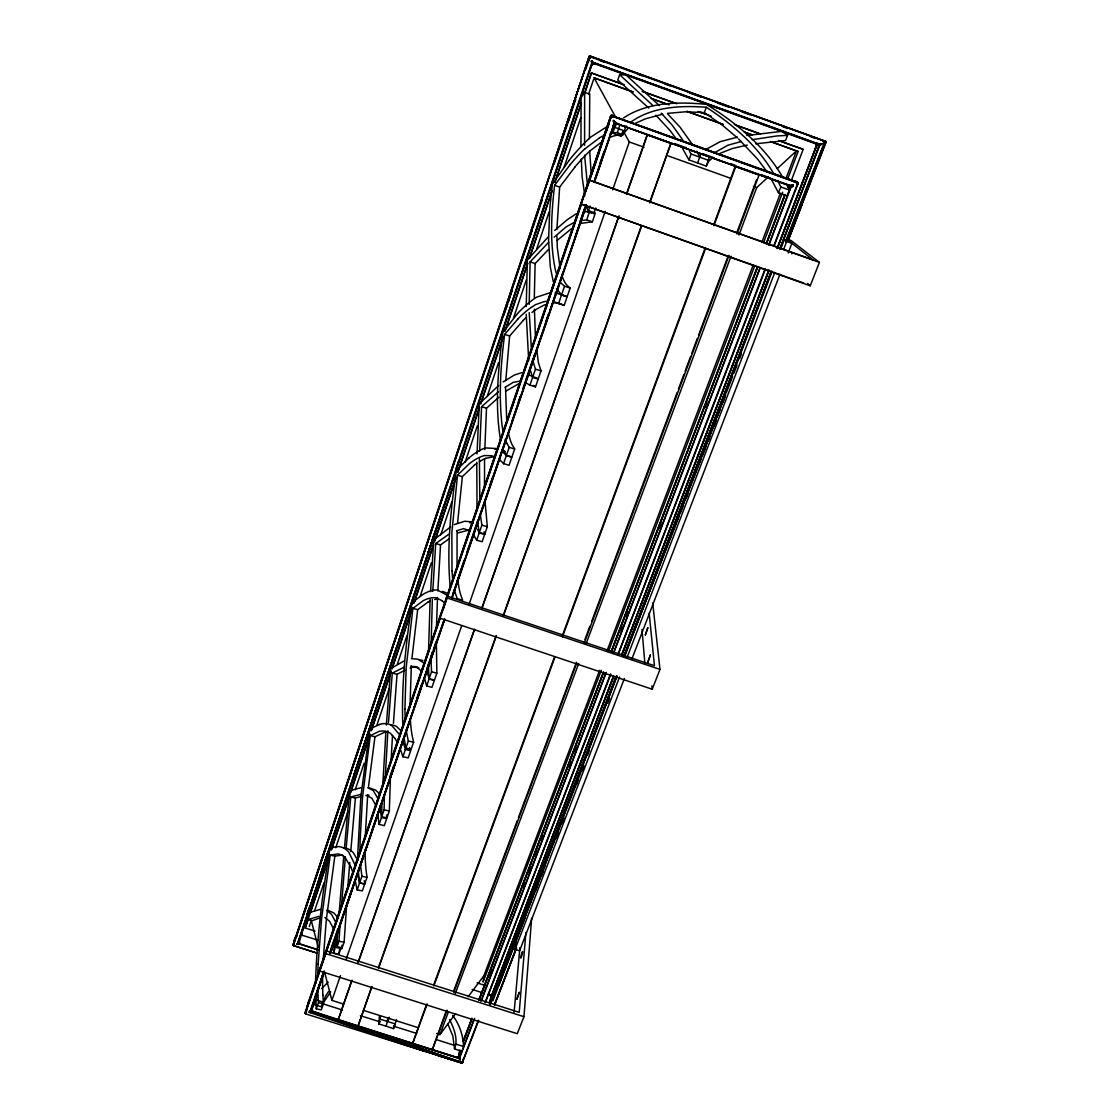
<?xml version="1.0" encoding="UTF-8"?>
<svg xmlns="http://www.w3.org/2000/svg" width="1119" height="1119" viewBox="0 0 1119 1119"><rect width="100%" height="100%" fill="white"/><g stroke="black" fill="none" stroke-linecap="round" stroke-linejoin="round"><path stroke-width="1.5" d="M390.447 776.81L389.328 811.037L386.908 817.849L381.719 816.674L384.125 809.876L384.404 794.504M556.87 235.843L557.304 247.579L560.171 268.644M381.719 816.674L381.929 803.12M616.247 123.845L613.688 120.768L614.177 124.405L614.471 121.789L613.436 120.334L613.869 122.111L616.485 123.594L614.401 121.537L616.723 123.999L613.688 120.768L614.205 125.272L613.688 120.768L614.401 121.537M526.224 314.327L528.7 360.486M589.391 138.63L589.755 94.136L584.636 92.304L581.069 97.773L580.957 146.701M534.309 297.5L535.12 263.58L548.408 249.565M459.699 1056.63L457.685 1056.798L459.755 1058.084L459.699 1056.63L457.685 1056.798L460.147 1060.001L459.587 1056.28L460.175 1059.301M614.303 124.279L613.995 124.852C615.226 122.013 617.268 124.517 613.869 122.111M315.53 983.489C316.719 938.687 322.328 894.109 329.727 849.964L332.958 847.419L338.4 846.579A471.183 77.421 -79.2 0 1 348.582 851.881L354.695 864.162M357.688 855.378L360.808 797.148L369.494 731.057L373.145 727.434L379.439 724.469M477.044 453.908L479.254 403.819L498.668 385.495M436.438 627.689L437.515 597.448M479.631 451.055L481.576 406.673L498.556 391.692M484.807 449.558L486.499 408.197L498.864 397.189M556.884 229.493L559.654 187.083L574.844 167.179M825.934 142.631L825.542 141.12L822.955 140.56M584.594 145.26L584.636 92.304M365.158 838.439L367.675 794.91M305.627 1013.772C304.578 1010.359 306.144 1014.961 305.725 1012.947M436.368 642.628L436.858 673.134L431.962 687.332L426.661 686.003L424.758 679.149M431.123 644.418L432.34 599.448M479.422 458.888L479.785 498.99M484.569 458.748L484.485 487.52M428.535 651.118L430.144 599.28M476.764 462.231L477.058 510.502M505.522 387.468L506.725 420.926M430.563 591.615L433.752 539.848L450.635 526.909M548.632 242.319L530.098 261.902L529.189 304.326M432.773 591.391L435.711 543.526L448.803 534.267M337.896 929.162L336.763 947.597L341.841 948.632L341.994 945.177M341.841 948.632L344.12 942.226L346.666 904.711M437.851 590.944L440.536 544.897L449.418 538.575M591.405 61.013L592.021 64.748L591.489 60.594L592.455 61.923L592.049 64.986L592.846 63.307L594.273 63.853L592.427 62.93L592.343 61.447L297.374 944.016C298.717 946.464 301.724 938.491 296.717 944.254M391.007 762.291L392.503 735.407M424.926 1051.37L308.788 1012.177L311.53 1009.184L311.614 1010.933L325.097 1015.73L459.419 1058.126L457.685 1056.798L459.755 1057.511L474.666 1018.346M336.763 947.597L339.029 941.205L340.064 924.042M458.384 1056.937L459.825 1058.042M505.76 380.628L509.635 335.98L523.021 320.663M323.307 958.801L326.342 919.328L334.847 856.161L342.624 854.972M318.118 964.144L321.615 918.293L330.245 855.126L337.91 853.923A459.14 75.407 -79.3 0 1 345.044 857.56M297.122 935.932C293.584 936.295 293.514 945.373 293.696 945.709C295.08 945.177 291.416 944.296 293.905 945.051C293.765 947.639 292.311 941.652 293.486 945.625M317.292 953.234L294.003 945.835L293.248 944.576L588.79 57.321L590.231 57.824L590.412 56.006L590.231 57.824L588.93 56.523L590.063 56.048L825.598 141.274L787.58 240.697M457.07 530.979L457.042 569.263M293.29 945.149L295.892 936.127M388.489 722.454L392.293 673.078L403.931 667.316M304.969 1012.667C307.557 1014.961 302.927 1011.044 306.116 1014.024L461.657 1062.98L462.888 1062.183L462.469 1062.84L462.93 1059.497M382.74 785.972L385.901 731.462M385.188 779.02L387.873 730.875M305.011 1012.471L306.13 1013.996L305.487 1012.793L440.271 617.912M305.053 1012.737C306.48 1016.206 306.732 1005.505 308.382 1002.218L610.876 115.607L612.275 115.299M393.412 723.42L397.035 674.309L404.952 670.267M379.397 1016.374L378.795 1023.969L386.167 1026.207L387.985 1018.388M344.624 846.314L349.464 791.86L353.632 789.594L361.031 787.748M347.757 888.402L349.771 862.511M457.545 523.188L462.371 476.624L474.148 465.406M591.993 64.72L592.455 61.923M787.986 185.181C787.496 187.097 787.888 187.572 787.58 185.139M386.377 725.07L390.671 668.658L403.651 661.175M308.284 1003.883L308.089 1002.484M320.034 968.145L319.195 970.816L517.286 1033.704L523.958 1016.695L531.651 918.237M346.205 847.601L350.793 796.938L361.101 794.35M378.795 1023.969L380.656 1016.206M411.33 666.043L409.988 707.124M525.902 932.463L519.216 1012.331L325.965 950.786L325.139 953.402L523.958 1016.695M339.099 913.831L343.729 856.245M341.449 906.782L345.379 856.79M514.111 1012.247L519.873 947.667M591.769 62.734L592.566 62.188L594.245 63.573C592.483 61.671 591.937 65.308 592.469 62.482M296.003 936.002L295.92 937.176M350.751 851.545L355.422 798.043L362.472 796.085M411.988 657.86L417.667 609.659L427.99 602.134M592.203 64.594C590.706 59.461 594.385 67.014 591.447 61.433M624.374 678.548L519.594 950.772L515.076 949.332L515.957 940.002L617.059 676.1M787.93 240.809L825.962 141.623L589.713 55.978L590.091 57.698M368.529 786.391L374.963 736.764L383.943 732.581A459.643 83.365 -78.9 0 1 386.852 732.204M569.627 165.36L554.576 185.32C551.457 212.806 549.695 240.921 555.01 268.252A247.998 52.229 -70.9 0 0 556.675 274.435M460.021 1059.287L459.196 1056.937L460.105 1050.321M815.905 143.931C818.003 146.883 813.471 142.882 818.367 143.791M583.628 765.214L490.122 1004.68C489.409 997.225 494.038 994.413 490.206 995.337C493.507 995.448 488.877 995.686 491.535 994.889M305.515 1013.478L308.298 1002.54L307.907 1003.281M611.813 116.726L612.303 115.313M614.261 123.929L614.485 122.251L613.38 121.258M320.16 917.874L312.229 920.629L307.711 919.678L308.564 912.768L320.412 909.383M517.915 319.027L504.641 334.399C500.808 364.095 498.654 394.266 501.941 424.129A232.556 50.271 -72.2 0 0 503.102 431.458M599.616 670.337L483.87 975.782L483.072 982.048L601.295 670.351M494.486 456.734A429.5 88.485 -77 0 0 491.199 455.699L484.345 455.531L480.611 456.86A468.917 97.451 -77.4 0 0 469.169 463.853L457.489 475.197L451.866 532.644L452.006 570.83M580.775 203.91L810.24 285.793L819.402 262.405L791.175 240.585L788.657 239.69M459.867 1050.461L458.958 1057.035L460.217 1059.665M459.601 1050.531L458.678 1057.077L459.783 1058.546L311.879 1011.044M787.622 186.691C787.552 184.943 791.623 188.006 793.273 185.292L788.671 185.754L793.273 185.292C789.888 190.971 787.58 184.985 793.273 185.292L790.028 187.838M797.875 184.383C795.287 181.418 798.337 180.788 797.903 184.397M441.879 600.609L436.13 597.728L432.955 597.7A463.476 89.618 -78.2 0 0 423.094 600.763L412.883 608.372L406.141 668.029L404.924 709.11M815.555 143.861L816.157 145.96L817.234 143.833L777.285 248.292M818.632 146.155L821.668 143.805L817.639 144.281L821.668 143.805L818.507 146.561L821.668 143.805C817.457 145.582 814.408 144.952 818.017 143.987M818.311 144.631L821.668 143.805L818.73 146.127M394.965 738.4L390.237 733.099L387.566 731.84A460.468 82.191 -78.8 0 0 379.145 731.378L370.277 735.617L362.528 797.162L360.094 840.817A206.651 42.368 -76 0 0 360.038 850.79M299.514 943.527C297.122 937.764 297.15 952.912 301.487 933.987M611.841 117.551C614.625 114.767 609.729 115.481 610.876 117.201C614.415 118.516 612.065 113.047 610.428 117.033M773.914 246.348L797.763 184.355L796.784 181.824L797.064 184.117M335.966 946.506L341.029 947.555L338.819 954.171L333.756 953.136L337.225 939.107L337.057 932.379M338.819 954.171L339.826 948.366M333.756 953.136L334.945 939.261M614.317 122.503L615.492 123.873L613.688 120.768L614.387 124.769L615.842 123.789L613.562 121.691L616.849 122.866M614.359 121.272L614.387 124.055L615.632 123.426M613.841 120.544L613.911 121.845M614.149 120.866L615.618 123.258L614.471 123.076M591.867 60.79L592.888 63.839M614.807 123.985L613.352 120.81M491.549 996.064L491.577 994.777M780.489 248.278L819.654 144.337L591.615 61.825L592.622 64.021M592.147 61.069L592.399 63.168M308.229 1002.33L308.061 1003.785M682.52 148.421L688.926 159.877L706.299 166.102L709.026 158.366M706.299 166.102L708.761 161.164L711.488 158.828M298.353 943.946L298.773 941.778M296.479 936.141L460.189 445.082M440.075 616.331L439.557 618.052L652.223 689.22L659.986 669.4L652.685 602.917M298.843 941.485L298.829 943.835L318.789 950.185M697.627 162.898L700.452 155.065M787.762 186.355C787.776 185.32 791.637 188.454 793.273 185.292L789.986 187.446M791.832 186.649L791.343 185.53M311.614 1010.933L324.146 971.152L320.803 980.859M790.084 188.16L790.252 186.999M791.245 187.181L790.574 185.628L613.925 122.754M820.367 145.036L820.101 144.099M797.595 184.299C799.721 181.138 789.608 179.152 797.987 182.803M301.57 934.323L302.508 935.512L301.193 934.841L327.741 853.098L317.278 884.276M433.892 534.798L427.962 553.024L436.144 528.378M503.844 315.25L507.606 303.822M508.138 302.186L511.942 290.632M521.734 260.909L532.057 229.549L507.187 304.158M552.646 167.025L579.516 85.394M309.697 906.404L306.97 914.699L308.592 909.929M506.068 308.844L507.704 303.864M319.447 877.604L327.601 852.748M529.567 237.899L532.294 229.605L529.553 237.857M334.301 833.165L328.287 851.433L343.253 806.673M303.123 928.966L328.245 852.734L301.193 934.841M428.283 552.772L443.977 505.201M455.839 469.239L458.524 461.084M532.84 227.968L542.142 200.007M508.25 302.2L512.068 290.66M324.09 971.348L314.005 1001.043L315.46 1001.841L314.369 1000.316L320.272 982.482L315.95 995.309M587.741 185.936L589.391 180.97M293.248 944.576L589.237 56.649C589.783 58.216 591.573 54.943 588.818 57.209M588.944 56.537L590.231 57.824L589.419 56.09L293.444 945.345M461.294 441.767L504.963 310.788M554.185 163.808L575.739 99.325M585.517 69.826L590.412 55.992M588.888 60.412L590.58 56.761M354.331 773.509L396.965 645.859M399.189 639.229L427.43 554.674M316.411 888.682L454.748 474.904M455.853 471.589L579.796 100.85M581.46 95.884L591.979 64.426M315.11 931.148L305.193 927.987L329.601 855.07M331.266 850.104L349.576 795.413M350.681 792.098L370.095 734.106M371.2 730.791L391.174 671.134M392.279 667.819L412.254 608.163M413.918 603.183L433.333 545.191M434.452 541.876L456.076 477.253M457.741 472.274L479.38 407.652M481.044 402.672L503.228 336.399M504.893 331.42L527.636 263.483M529.301 258.503L552.045 190.566M554.828 182.285L581.446 102.738L554.912 182.285M584.23 94.458L591.433 72.917L624.262 84.764M308.354 918.755L305.193 927.987M310.578 912.125L329.406 855.867M331.63 849.237L369.857 735.043M371.522 730.078L390.909 672.155M392.014 668.854L412.519 607.617M414.184 602.651L433.571 544.729M435.235 539.764L455.741 478.526M457.951 471.91L479.561 407.358M480.666 404.057L502.823 337.854M505.606 329.573L527.762 263.385M529.427 258.419L552.143 190.566M584.272 94.569L591.433 72.917M381.425 817.527L386.614 818.716L384.307 825.612L379.117 824.437L381.425 817.527L379.859 806.533M426.661 686.003L431.528 671.82L430.969 658.476M485.087 502.067L487.324 526.671L482.135 541.736L476.708 540.225L481.883 525.189L480.513 515.705M536.728 349.45L538.337 362.416L541.023 370.851L535.511 386.852L529.958 385.16L535.455 369.172L532.868 360.78M564.214 305.375L558.605 303.571L561.472 294.982L567.095 296.801L564.214 305.375A437.837 96.807 -76 0 0 552.996 302.927M580.817 220.681L586.72 219.856L589.643 211.127L595.322 213.058L592.399 221.772L579.824 223.548M610.065 133.525A451.544 102.221 -74.6 0 1 617.31 132.657L619.842 125.118M314.621 910.698L324.076 882.555M335.742 847.782L347.967 811.359M355.185 789.832L364.081 763.34M376.851 725.266L389.076 688.842M397.413 664.001L406.854 635.858M420.184 596.119L431.305 563.011M440.746 534.868L451.866 501.746M465.196 462.021L477.421 425.584M487.422 395.79L498.528 362.682M513.537 317.978L526.308 279.89M536.868 248.432L549.093 212.009M564.088 167.304L580.761 117.635M588.538 94.458L593.532 79.561M541.372 321.307L543.023 316.369M545.233 309.809L553.527 285.177M573.991 224.332L610.876 115.607L798.085 183.152M626.094 125.65L623.031 134.77L617.282 132.727M568.662 120.544L571.347 112.627M328.538 991.546L325.419 996.428L321.223 1006.82L313.852 1004.4L317.586 995.183M557.136 275.372L559.92 267.161M330.804 951.556L366.109 847.615M372.277 829.473L380.684 804.729M416.548 699.151L421.597 684.296M426.633 669.456L432.801 651.314L431.095 656.266M324.076 972.649L314.005 1001.043M330.804 952.842L432.871 652.461L413.68 708.649M386.167 1026.207L393.496 1028.613L396.546 1019.689M305.165 1012.443L611.17 115.397L794.168 180.942C797.679 182.173 792.07 180.928 795.147 181.138M587.195 186.593L305.417 1013.171M589.447 179.977L610.876 117.201L612.918 115.747L610.526 117.061M443.082 609.659L581.251 204.861M589.713 180.089L611.631 115.565M606.666 130.881L609.435 122.74M433.361 649.649L436.172 641.397M456.832 581.656L464.175 560.199M467.001 551.947L477.729 520.601M489.59 485.94L492.402 477.701M518.377 401.791L520.069 396.839M522.895 388.587L534.756 353.94M545.485 322.58L548.296 314.341M579.922 221.926L584.999 207.085M600.246 162.521L604.204 150.981M330.706 951.528L351.59 890.388M353.282 885.437L408.603 723.517M433.431 650.81L444.187 619.408M452.663 594.609L464.553 559.892M474.736 530.126L505.858 439.207M512.068 421.024L520.559 396.224M526.224 379.691L548.282 315.208M549.975 310.257L562.997 272.225M574.872 237.508L585.055 207.756M594.679 179.655L604.288 151.541M612.778 126.741L614.471 121.789L615.548 122.768M309.264 926.546L311.292 920.629L318.16 947.22M659.357 105.536L626.081 75.029L619.632 74.693L617.8 80.036L648.782 108.095M585.517 192.188L590.496 177.655M330.399 950.423L337.756 928.938M389.804 776.908L393.762 765.34M310.117 1011.394L323.699 971.712M329.923 953.514L444.341 619.548M451.6 598.05L586.286 204.553M594.203 181.404L614.499 122.405M462.525 1062.784L438.312 1055.553L310.481 1011.03L324.048 971.404M330.273 953.234L444.467 619.618M451.824 598.147L586.384 205.085M594.301 181.963L614.079 124.167L615.338 123.09L789.93 185.698L790.769 187.614L769.033 244.725M323.811 972.621L311.348 1010.471M330.609 952.787L444.928 618.891M452.286 597.406L586.412 205.658M594.329 182.509L614.135 124.657M393.496 1028.613L395.119 1023.885L380.418 1019.227M461.839 1051.161L454.524 1048.951C458.384 1039.299 454.02 1028.347 449.544 1019.605M591.056 176.047L599.434 151.932M628.011 128.461L621.059 136.308L612.317 133.077L616.373 124.111M343.533 1004.065L331.895 1000.386L340.47 975.614M346.191 959.109L461.699 625.647M469.141 604.176L605.239 211.281M612.666 189.824L629.256 141.945L623.395 131.273M351.66 980.72L338.218 1019.773L352.037 980.23M357.996 962.592L474.344 629.521M481.827 608.079L618.345 217.31M626.416 194.23L647.146 134.867L670.868 143.484L649.859 202.749M358.36 962.102L474.638 629.298M482.121 607.883L619.129 215.757M626.612 194.342L647.328 135.021M387.775 1021.465L389.258 1017.213M621.059 136.308L623.115 130.419L614.359 127.174M592.259 213.337L588.007 211.897L590.063 206.036M562.144 276.239A247.747 53.013 -70.8 0 0 566.997 285.289L570.186 288.059L567.165 296.591L561.556 294.773L564.563 286.226L561.43 283.499A247.998 52.229 -70.9 0 1 559.626 280.981M508.446 433.067A232.332 51.012 -72.2 0 0 512.166 444.747L514.698 448.999L511.887 456.958L506.389 455.349L509.215 447.362L506.711 443.152M593.671 213.813L595.742 207.966M410.351 719.587A212.4 45.921 -74.9 0 0 412.142 735.575L413.61 742.261L411.121 749.268L405.875 747.996L408.351 740.988L406.924 734.344A212.596 45.236 -74.9 0 1 406.267 729.868M360.64 865.253A206.651 42.368 -76 0 0 360.933 868.554L361.885 876.247L359.563 882.835L364.696 883.954L367.032 877.38L366.011 869.715A206.469 43.012 -76 0 1 365.046 851.923M322.873 995.141L323.489 1003.673L321.293 1009.856L316.271 1008.876L318.453 1002.68L317.88 994.148A202.693 39.473 -77 0 1 317.698 987.979M371.606 986.986L358.052 1026.025L372.067 986.51M378.614 967.222L495.997 635.998M503.004 616.219L641.397 225.688M649.579 202.609L670.868 143.484M378.488 968.397L496.374 635.802M503.368 616.037L641.691 225.814M796.7 183.978L796.924 181.921M426.535 1004.372L412.701 1043.286L427.192 1003.953M433.78 984.706L554.576 656.755M562.423 635.438L704.956 248.46M714.02 223.87L735.155 166.479L759.004 175.137L736.987 234.081M433.836 985.937L555.164 656.629M562.409 636.963L705.474 248.67M713.922 225.73L735.659 166.745M787.454 240.991L822.157 149.261L785.874 241.802M611.464 117.411L612.918 115.747L610.666 117.117M446.327 1010.667L432.41 1049.496L447.096 1010.205M453.657 991.042L517.188 820.926M518.405 817.653L576.425 662.266M584.971 639.369L589.867 626.276M591.699 621.381L677.205 392.377M678.422 389.104L683.919 374.389M685.136 371.116L690.633 356.388M691.85 353.128L697.347 338.4M698.578 335.127L727.28 258.251M737.057 232.081L756.598 179.739M453.81 992.189L576.747 663.077M584.09 643.425L729.042 255.37M436.62 1033.522L439.949 1034.571L448.509 1011.688M455.223 993.7L578.747 663.427M586.076 643.803L731.001 256.307M738.946 235.046L756.682 187.628L768.221 176.97M667.497 113.355L685.052 111.83L704.341 112.557L706.327 107.256C732.497 124.335 757.283 145.54 773.173 172.788M688.926 159.877L691.122 154.058L689.542 151.373M616.891 676.03L498.403 985.741L545.233 865.295M607.044 650.74L753.115 265.259M761.787 242.389L780.363 193.377M785.93 178.676L796.448 150.911L798.127 151.429L787.608 179.166M608.722 650.768L754.807 265.651M763.466 242.809L782.657 192.216M463.252 1040.992L471.938 1018.122M478.764 1000.162L603.477 671.876M610.918 652.265L756.724 268.448M766.039 243.956L784.657 194.958M298.759 942.044L298.297 942.841M463.294 1041.299L471.351 1020.08M478.792 1000.512L603.379 672.575M611.436 651.356L757.101 267.945M766.403 243.48L784.992 194.524M463.42 1041.537L471.491 1020.304M479.547 999.071L603.673 672.435M611.743 651.202L685.597 456.846M686.828 453.573L731.518 335.98M732.763 332.721L756.962 269.022M767.508 241.256L784.895 195.517M489.059 975.684L490.933 970.788M522.587 887.507L524.447 882.597M528.168 872.806L530.042 867.91M535.008 854.846L536.868 849.936M540.589 840.145L542.449 835.25M568.522 766.655L570.382 761.759M574.117 751.954L575.977 747.058M620.052 631.102L621.912 626.206M625.633 616.415L627.493 611.506M659.161 528.224L661.021 523.328M705.096 407.372L706.956 402.476M791.385 180.383L803.176 149.345L778.558 140.462M474.008 1019.465L459.713 1057.035L457.685 1056.798M480.848 1001.491L605.785 673.134M613.24 653.524L759.927 267.987M768.627 245.117L790.378 187.936L790.294 186.313L789.049 185.768M481.492 1000.386L606.316 672.337M613.771 652.755L760.333 267.581M478.303 1020.416L462.105 1062.882L384.572 1035.816L315.712 1013.828L408.603 1046.013L462.315 1062.896L478.722 1020.332M485.156 1002.442L610.414 674.17M617.898 654.573L764.962 269.147M773.691 246.278L797.357 184.215L796.784 181.824L797.413 182.201M485.38 1002.47L610.82 674.184M618.122 654.629L765.368 269.259M491.773 996.022L613.632 675.89L491.451 995.826L490.262 995.267M621.744 654.685L768.921 269.777M777.02 248.586L816.94 144.197L818.017 143.708M621.884 654.699L767.928 272.77M492.178 994.441L613.771 676.463M621.884 655.272L768.431 272.071M777.789 247.607L817.709 143.246M615.912 676.701L492.556 998.148M624.038 655.482L770.921 271.889M779.677 249.033L819.052 146.197L818.8 144.547L591.895 62.202L819.178 144.449L819.416 145.904L780.055 248.67M489.535 1003.771L521.44 923.944L616.387 676.016M623.884 656.447L771.313 271.497M771.732 271.106L634.291 629.969L725.588 394.489L624.374 656.517M624.542 656.559L771.83 272.127M780.572 249.313L784.321 239.55L789.441 241.368M826.032 142.267L787.86 241.103M611.142 117.299L612.918 115.747M515.076 949.332L619.59 676.939M627.102 657.371L774.81 272.435M783.58 249.607L786.713 241.452L784.321 239.55M494.346 1005.016L516.251 947.961M516.446 947.975L494.556 1005.002L516.614 947.891M788.21 240.543L801.973 204.693M631.899 658.979L779.971 274.267M788.126 253.076L791.888 243.299L786.713 241.452M787.678 186.579L788.419 185.236L787.734 186.439M587.433 755.437L589.335 750.555M607.701 703.319L609.603 698.424M507.928 960.508L563.696 817.136M576.369 784.545L578.271 779.663M555.989 837.627L557.877 832.746M561.682 822.983L563.584 818.101M581.936 770.907L583.824 766.025M492.836 1000.904L525.077 917.916M535.819 890.248L537.707 885.367M541.512 875.604L543.4 870.722M556.045 838.173L557.933 833.291M561.738 823.528L563.626 818.646M726.217 392.867L732.581 376.613M733.854 373.354L737.043 365.228M739.589 358.723L741.505 353.856M785.468 241.662L824.339 142.491M689.78 486.947L715.866 420.38M717.139 417.135L720.328 409.022M722.874 402.532L724.776 397.665M701.291 458.692L659.301 565.487M702.564 455.461L705.739 447.348M708.285 440.858L710.187 435.99M714.006 426.269L715.908 421.401M786.489 241.396L814.464 170.046M634.347 630.501L678.981 516.684M680.268 513.425L683.443 505.298M686.003 498.794L687.919 493.927M786.755 241.9L801.414 204.497M490.038 1003.785L521.44 923.944M298.801 942.296L298.004 943.345M588.664 57.279L590.664 56.523M589.209 57.461L589.909 56.691L825.598 141.498M589.489 57.559L590.482 57.055M746.807 135.497L781.873 131.343L787.58 135.385L785.468 140.574L755.829 143.778M591.853 63.419L593.588 63.14M591.923 63.993L593.839 63.461L592.413 62.174L297.696 943.737L298.633 942.1L299.724 943.345M592.035 64.93L592.804 63.671M787.091 195.755L778.46 192.762L780.824 187.027L777.649 180.495M787.678 194.328L789.468 190.034L787.342 185.516M614.009 123.538L614.569 122.6M298.829 942.674L297.122 944.128L299.249 942.883M322.524 1003.981L330.692 991.812M592.147 64.301L592.846 63.559M817.234 143.833L816.66 144.701M313.852 1004.4L315.978 999.91M298.605 942.156L299.221 943.695L319.111 950.017M299.528 943.023L297.836 944.03M791.595 253.803L792.588 253.16M612.317 133.077L613.674 130.993M821.668 143.805C820.605 145.848 814.017 144.589 817.597 144.099M439.949 1034.571L455.629 1013.576M468.176 996.777L483.87 975.782M306.116 1014.024L306.396 1013.213M459.559 1056.56L458.049 1056.951M568.942 160.632L552.38 184.145L549.779 208.624L548.562 240.557L550.352 267.231L553.276 281.764M816.814 144.337L815.849 144.057M462.315 1062.896L438.214 1055.665L461.657 1062.98M517.524 313.642L502.865 332.231C498.347 368.095 494.5 404.882 500.655 440.774M321.74 988.567L328.161 982.16M548.45 236.682L527.371 259.972L526.224 306.564M589.098 56.691L590.077 56.202M491.465 995.043L490.654 995.281M777.201 168.675L796.448 150.911L770.334 141.498L798.127 151.429M584.817 148.897L599.35 138.001M469.015 457.965L460.72 465.938L456.076 472.134C450.719 510.502 446.509 549.527 450.328 588.216M554.66 230.486L567.039 219.87L576.075 213.883M590.175 150.771L602.484 141.372M571.487 228.668L557.15 240.445M554.185 237.172L566.144 226.877L574.103 222.499M713.656 153.191L728.021 145.19L741.491 141.442M705.376 149.75L720.314 141.623L737.505 137.147M631.242 121.761C652.727 106.627 680.939 105.382 706.327 107.256M503.13 381.929L514.334 375.075L521.972 372.585M614.205 122.279L615.03 122.209M614.653 123.775L613.688 120.768M531.147 307.529L535.483 304.676L543.596 301.808A438.256 95.409 -75.9 0 1 547.541 301.193M623.577 117.915C647.733 101.857 678.618 101.661 706.509 104.389C736.526 123.034 764.878 146.421 782.754 177.348M505.075 387.314L513.313 382.306L519.985 381.145M506.124 390.951L518.545 383.915M635.27 123.398L645.341 118.852L662.714 114.18M307.711 919.678L318.859 916.363M720.216 153.275L732.302 148.533L747.31 145.064M454.342 524.615L464.693 521.244L471.071 521.874M544.925 304.662L536.393 309.208A477.016 107.004 -76.4 0 0 531.973 312.467M410.03 668.071L412.505 667.106L418.674 667.679M793.273 185.292L789.79 186.425L787.398 185.278M485.744 458.37L493.045 456.86M457.993 532.938L468.693 530.112M823.024 141.134L825.962 141.623M456.496 530.798L463.574 528.672L469.085 530.378M310.481 1011.03L335.406 1019.283M583.195 212.316L589.643 211.127M752.108 139.707L777.187 135.917L787.58 135.385M823.122 141.679L826.032 141.931M549.471 292.926L536.449 297.248A490.332 108.361 -76.3 0 0 517.538 313.516M312.215 1011.072L317.866 1013.171M365.857 795.455L369.102 795.147M794.812 180.914L793.791 181.698M410.631 666.295L416.646 666.742L421.122 670.98M461.392 1062.071L364.948 1029.396L461.881 1062.728M494.402 448.971L496.878 449.125M490.402 995.267L491.409 995.281M789.203 185.95L790.168 186.677M816.576 144.127L707.138 104.389M411.358 658.671L417.877 659.161L423.108 662.546M491.017 995.323L491.759 995.812M469.812 522.685L473.029 523.174M419.681 659.944L422.87 660.434M489.884 995.253L491.451 995.504M318.453 1002.68L323.489 1003.673M339.029 941.205L344.12 942.226M593.476 63.251L592.818 62.916M361.885 876.247L367.032 877.38M384.125 809.876L389.328 811.037M330.245 855.126L334.847 856.161M798.015 183.936L796.448 183.39M798.113 183.53L796.588 182.998M350.793 796.938L355.422 798.043M408.351 740.988L413.61 742.261M369.452 788L375.466 790L379.579 793.763M491.171 995.392L489.549 1003.995M370.277 735.617L374.963 736.764M496.416 448.523L485.408 447.922A481.17 100.053 -77.4 0 0 469.029 457.881M431.528 671.82L436.858 673.134M434.284 680.38L428.969 679.051L428.395 664.686M434.396 680.044L429.095 678.687L426.982 671.554M392.293 673.078L397.035 674.309M412.883 608.372L417.667 609.659M481.883 525.189L487.324 526.671M484.723 534.015L479.296 532.49L477.561 529.497M616.541 123.817L615.24 123.02M435.711 543.526L440.536 544.897M455.671 1061.148L461.35 1062.798M803.176 149.345L780.125 141.162M328.203 910.46L333.868 912.922L337.798 917.524M787.203 184.873L786.391 184.621L787.412 184.985M457.489 475.197L462.371 476.624M509.215 447.362L514.698 448.999M535.455 369.172L541.023 370.851M442.355 591.308L447.656 593.392M456.146 1044.223L463.476 1046.433C463.238 1035.257 459.391 1024.277 452.622 1015.367M538.099 379.117L532.532 377.425L529.805 368.319M460.147 1062.001L461.643 1062.463M538.253 378.656L527.692 374.487M481.576 406.673L486.499 408.197M363.479 1010.373L418.338 1027.732M322.286 1003.659L342.428 1009.981M360.388 1015.688L380.348 1021.955M393.524 1026.137L416.73 1033.466M436.424 1039.649L454.832 1045.482M504.641 334.399L509.635 335.98M300.815 934.827L317.754 940.114M472.176 989.462L482.149 992.637M488.024 994.371L492.136 995.826M294.031 945.737L317.32 953.15M477.072 982.846L485.338 985.489M797.959 182.803L611.589 115.844M564.563 286.226L570.186 288.059M315.46 999.631L322.845 1002.064M407.092 1043.258L348.764 1023.815L459.811 1058.616M366.682 1032.236L408.589 1046.041M659.986 669.4L446.481 597.742L446.985 596.077L654.461 665.735L649.16 613.184M530.098 261.902L535.12 263.58M586.72 219.856L592.399 221.772M554.576 185.32L559.654 187.083M348.233 1023.983L448.607 1058.756M323.601 1016.192L424.982 1051.314M611.757 115.383L612.89 115.872M691.122 154.058L708.509 160.311M780.824 187.027L789.468 190.034M819.402 262.405L588.944 179.991L812.884 259.762L788.447 240.585M582.412 204.497L803.778 283.079M309.278 1011.968L310.774 1012.499L309.711 1011.702M797.078 182.257L612.149 115.789M674.435 143.554L685.947 147.68M702.396 153.597L713.922 157.737M730.371 163.64L735.309 165.416M761.633 174.872L769.858 177.823M616.303 123.566L789.427 185.74M629.256 141.945L643.957 147.218M666.826 155.415L730.539 178.257M753.409 186.453L756.682 187.628M599.686 60.44L604.596 62.216M637.27 74.036L642.18 75.812M665.05 84.079L669.945 85.855M689.556 92.947L700.998 97.073M717.335 102.99L728.777 107.13M741.841 111.858L750.024 114.809M782.699 126.629L787.594 128.405M810.478 136.672L815.373 138.448M593.881 63.461L623.437 74.134M626.71 75.323L703.851 103.2M642.32 91.282L676.785 103.731M698.13 111.424L711.264 116.166M734.232 124.461L760.5 133.944M591.475 73.057L622.64 84.303M642.334 91.408L675.135 103.256M699.753 112.138L706.313 114.502M735.84 125.16L758.808 133.455M651.216 98.416L669.162 104.892M687.122 111.368L723.042 124.335M594.091 77.91L633.256 92.038L594.077 77.798L615.856 117.551M652.839 99.101L665.903 103.815M687.108 111.466L723.014 124.419M612.764 116.25L611.17 115.397M612.569 116.866L610.806 116.208M612.429 117.257L610.61 116.586M794.056 181.124L795.469 181.754M795.679 182.033L798.071 183.138M525.398 382.6L529.958 385.16M366.864 795.553L371.942 798.309L375.466 804.813M458.944 1057.707L458.217 1057.189M367.745 787.664L373.242 790.587L378.446 799.386M326.608 910.348L331.504 914.321L335.476 921.706M533.287 385.426L535.511 386.852M324.902 917.426L329.657 921.413L333.49 928.742M704.341 112.557L722.72 125.426L737.351 137.875M592.315 63.951L591.923 62.412M446.495 594.916L437.305 589.951A475.603 92.01 -78.2 0 0 423.192 594.273L415.932 599.672L411.806 604.526C405.679 644.852 401.189 685.709 402.868 726.539M619.632 74.693L653.034 105.662M561.556 294.773L556.395 288.842M807.666 283.443L810.24 285.793M738.624 138.994L757.759 159.304L767.256 172.13M667.595 113.83L680.002 127.104L692.969 145.288M661.231 113.215L672.169 125.076L683.765 141.4M655.902 115.215L670.141 130.615L676.617 139.371M345.044 857.518L351.086 867.281M400.84 730.651L396.448 726.399A471.519 85.562 -78.9 0 0 390.461 724.832M473.337 534.7L476.708 540.225M399.049 734.078L391.496 725.196A472.54 84.387 -78.8 0 0 379.453 724.427M770.893 178.397L778.46 192.762M699.823 157.094L696.745 151.261M503.76 450.747L506.389 455.349M447.964 1024.179L452.859 1036.082L454.524 1048.951M357.73 860.441L353.45 852.916A470.176 78.498 -79.3 0 0 343.099 847.615M586.636 205.98L588.007 211.897M823.108 141.4L823.486 141.358M324.594 972.131L331.895 1000.386M405.875 747.996L403.945 737.547M484.065 531.805L484.583 534.406L479.156 532.91L477.561 520.992M584.817 195.825L582.09 176.494L581.307 159.052M377.746 813.961L379.117 824.437M587.405 184.509L584.58 155.177M364.262 880.639L364.696 883.954M591.308 175.739L589.769 152.198M531.343 347.855L529.231 312.621M651.901 685.793L652.223 689.22M641.998 629.312L644.866 663.371M535.455 338.148L534.42 309.18M358.332 871.519L359.563 882.835A430.451 71.224 -78.9 0 0 358.094 875.869M316.271 1008.876L315.558 994.679M386.894 814.8L386.908 817.849M569.655 165.206A491.731 113.62 -75.1 0 1 584.845 148.771M574.872 167.025A490.835 115.187 -75.1 0 1 590.203 150.645M599.392 137.819A451.544 102.221 -74.6 0 1 604.036 135.553M609.617 137.483A451.097 103.731 -74.6 0 1 623.045 134.686M608.428 126.223A463.294 105.088 -74.6 0 0 605.952 127.3L590.678 137.119A504.543 116.67 -75 0 0 568.956 160.493M615.674 124.097A463.294 105.088 -74.6 0 1 618.807 123.691M506.725 443.124A232.556 50.271 -72.2 0 1 505.145 439.249M517.929 318.901A477.869 105.536 -76.4 0 1 531.161 307.431M523.049 320.538A477.016 107.004 -76.4 0 1 526.392 317.306M555.052 302.116A438.256 95.409 -75.9 0 1 558.605 303.585M554.968 293.024A449.656 98.08 -75.9 0 1 561.472 294.982M563.179 295.346A449.237 99.535 -75.9 0 1 565.808 296.227M454.51 589.993A221.002 47.907 -73.6 0 0 455.321 593.126L457.237 598.665L462.609 600.106L460.622 594.581A220.793 48.621 -73.5 0 1 457.937 580.579M452.719 579.152A221.002 47.907 -73.6 0 1 452.034 570.774M474.162 465.308A468.078 98.808 -77.5 0 1 476.764 463.392M479.352 461.671A468.078 98.808 -77.5 0 1 485.758 458.314M498.668 459.126A429.5 88.485 -77 0 1 503.578 463.784M503.172 452.454A440.69 90.975 -77 0 1 506.32 455.559M501.746 450.09A440.299 92.331 -77 0 1 505.242 451.698M405.232 718.328A212.596 45.236 -74.9 0 1 404.952 709.068M428.004 602.064A462.651 90.891 -78.3 0 1 430.256 601.001M434.704 599.532A462.651 90.891 -78.3 0 1 437.991 599.015M441.851 600.679A424.059 81.729 -77.8 0 1 444.565 603.071M394.923 738.554A420.954 75.239 -78.5 0 1 397.119 742.177M400.154 748.821A420.954 75.239 -78.5 0 1 402.882 756.948M402.406 740.862A431.948 77.365 -78.4 0 1 405.386 749.38M409.652 747.604A431.57 78.526 -78.5 0 1 410.645 750.639M317.74 974.789A202.693 39.473 -77 0 1 318.132 964.088M322.887 995.085A202.511 40.074 -77 0 1 322.65 975.796M351.03 867.519A419.485 69.266 -78.9 0 1 352.765 872.205M355.115 880.443A419.485 69.266 -78.9 0 1 357.143 890.164M650.405 654.881L647.803 662.294L650.405 654.881M647.817 627.815L645.341 634.893L647.817 627.815M519.3 992.385L516.922 999.141L519.3 992.385M520.615 957.025C520.573 962.872 525.133 942.156 520.615 957.025M359.507 882.989L357.241 889.801L362.36 890.906L364.64 884.108L359.507 882.989M405.372 749.478L402.966 756.668L408.211 757.927L410.617 750.737L405.372 749.478M506.306 455.587L503.606 463.672L509.089 465.266L511.803 457.209L506.306 455.587M752.416 134.937L744.261 131.986L752.388 135.021"/></g></svg>
